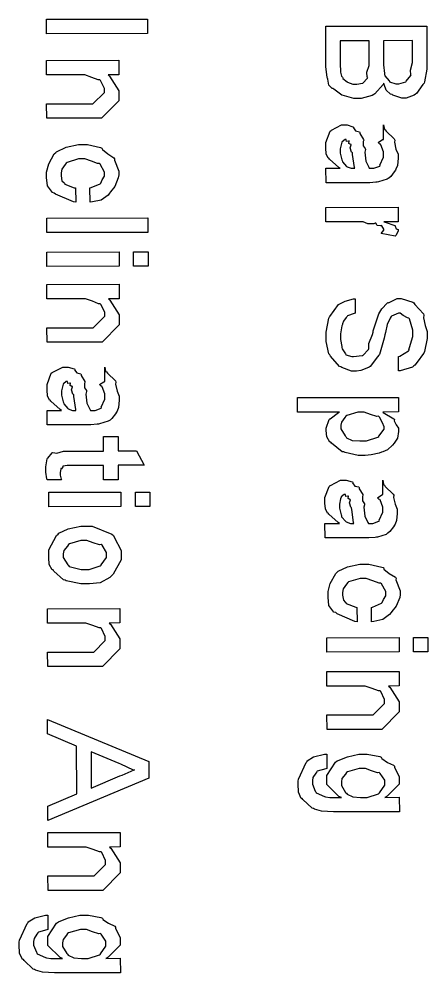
# Model space of a CAD drawing. Extents: x 0.1 to 11.6, y 0.3 to 16.2.
# Drawn here: x 7.505 to 7.898, y 3.324 to 4.241 of the extents above; entities that cross this region are included whole.
import ezdxf

# ---------------------------------------------------------------- set-up
doc = ezdxf.new("R2010")
doc.units = 0
doc.layers.get('0').update_dxf_attribs({"linetype": 'CONTINUOUS'})

msp = doc.modelspace()

# ---------------------------------------------------------------- linework, layer by layer
at = {"color": 0}
for points in [[(7.53151, 4.24094), (7.62875, 4.24115), (7.62875, 4.22726), (7.53153, 4.22706), (7.53151, 4.24094)], [(7.79986, 4.23426), (7.89708, 4.23449), (7.89708, 4.1976), (7.89708, 4.19308), (7.89492, 4.18072), (7.89447, 4.17958), (7.89307, 4.17839), (7.88715, 4.1696), (7.88624, 4.16894), (7.88504, 4.16797), (7.87711, 4.16504), (7.87451, 4.16504), (7.8731, 4.16504), (7.86453, 4.16813), (7.86367, 4.16872), (7.86214, 4.169), (7.85807, 4.17275), (7.85612, 4.17839), (7.85562, 4.17958), (7.85514, 4.17833), (7.84717, 4.16938), (7.84608, 4.16872), (7.84457, 4.16775), (7.83382, 4.16482), (7.83024, 4.16482), (7.82687, 4.16482), (7.81782, 4.16721), (7.81679, 4.16764), (7.81549, 4.16786), (7.80757, 4.17372), (7.80703, 4.17437), (7.8061, 4.17432), (7.803, 4.17768), (7.80192, 4.18338), (7.8016, 4.18435), (7.80117, 4.1849), (7.79986, 4.19558), (7.79986, 4.19911), (7.79986, 4.23426)], [(7.81375, 4.22038), (7.81375, 4.19911), (7.81375, 4.19715), (7.81407, 4.19168), (7.81418, 4.19129), (7.81418, 4.19006), (7.81494, 4.18619), (7.81608, 4.18522), (7.81635, 4.18479), (7.8164, 4.18386), (7.82042, 4.18078), (7.82092, 4.18044), (7.82092, 4.18044), (7.82611, 4.17871), (7.82785, 4.17871), (7.82981, 4.17871), (7.83513, 4.17947), (7.83567, 4.17958), (7.83567, 4.17958), (7.84001, 4.18425), (7.84022, 4.185), (7.83968, 4.18517), (7.83957, 4.19006), (7.84153, 4.19656), (7.84153, 4.19868), (7.84153, 4.22038), (7.81375, 4.22038)], [(7.85542, 4.22038), (7.85542, 4.19997), (7.85542, 4.19706), (7.85628, 4.18886), (7.8565, 4.18826), (7.85667, 4.18668), (7.86074, 4.18169), (7.86128, 4.18132), (7.86133, 4.18072), (7.86729, 4.17893), (7.86931, 4.17893), (7.87007, 4.17893), (7.87674, 4.18093), (7.87733, 4.18132), (7.87722, 4.18147), (7.88167, 4.18696), (7.88189, 4.18761), (7.88178, 4.18761), (7.88124, 4.19217), (7.88319, 4.19949), (7.88319, 4.20193), (7.88319, 4.2206), (7.85542, 4.22038)], [(7.53162, 4.20128), (7.60107, 4.2015), (7.60107, 4.18761), (7.59088, 4.18739), (7.59224, 4.18631), (7.60107, 4.17215), (7.60107, 4.16743), (7.60107, 4.16265), (7.58458, 4.14572), (7.57351, 4.14572), (7.53185, 4.14572), (7.53162, 4.15961), (7.57026, 4.15961), (7.57611, 4.15961), (7.58718, 4.17068), (7.58718, 4.17176), (7.58718, 4.17453), (7.58356, 4.18207), (7.58285, 4.18283), (7.58132, 4.18283), (7.57531, 4.18511), (7.56858, 4.18739), (7.56635, 4.18739), (7.53162, 4.18739), (7.53162, 4.20128)], [(7.81392, 4.09765), (7.81261, 4.09842), (7.8036, 4.10656), (7.80306, 4.10742), (7.80231, 4.10747), (7.8004, 4.11165), (7.80003, 4.11697), (7.80003, 4.11871), (7.80003, 4.12256), (7.80414, 4.13325), (7.80501, 4.13411), (7.80544, 4.13428), (7.81506, 4.13932), (7.81825, 4.13932), (7.82036, 4.13932), (7.82607, 4.13769), (7.82671, 4.13737), (7.8265, 4.13667), (7.82856, 4.13363), (7.83242, 4.13271), (7.83279, 4.13217), (7.83274, 4.13108), (7.83626, 4.12549), (7.83649, 4.12478), (7.83599, 4.12358), (7.83604, 4.11936), (7.83783, 4.11664), (7.838, 4.11567), (7.8374, 4.11333), (7.83837, 4.1046), (7.84131, 4.09864), (7.84169, 4.09765), (7.84229, 4.09765), (7.84358, 4.09765), (7.84407, 4.09765), (7.84614, 4.09765), (7.85189, 4.09983), (7.85232, 4.10026), (7.85194, 4.10069), (7.85558, 4.10835), (7.85558, 4.11089), (7.85558, 4.11339), (7.85303, 4.12033), (7.85254, 4.12088), (7.85206, 4.12082), (7.85037, 4.1224), (7.85454, 4.12522), (7.85558, 4.12543), (7.85558, 4.13932), (7.85553, 4.13932), (7.85628, 4.13504), (7.8571, 4.13456), (7.85796, 4.13325), (7.86567, 4.12587), (7.86621, 4.12478), (7.86589, 4.12272), (7.86729, 4.1161), (7.86947, 4.11122), (7.86947, 4.1096), (7.86947, 4.10732), (7.86882, 4.10047), (7.86729, 4.09679), (7.86686, 4.09592), (7.86572, 4.0944), (7.86236, 4.08974), (7.86057, 4.08828), (7.85992, 4.08789), (7.85883, 4.08713), (7.85053, 4.08458), (7.8495, 4.08442), (7.84819, 4.08425), (7.84218, 4.08376), (7.84017, 4.08376), (7.8291, 4.08376), (7.82471, 4.08376), (7.81478, 4.08376), (7.81153, 4.08376), (7.80871, 4.08376), (7.80236, 4.08376), (7.80024, 4.08376), (7.80003, 4.09765), (7.8035, 4.09765), (7.81131, 4.09765), (7.81392, 4.09765)], [(7.55951, 4.07889), (7.55974, 4.065), (7.55751, 4.06532), (7.54036, 4.07269), (7.53911, 4.07389), (7.53728, 4.07438), (7.53267, 4.08078), (7.53174, 4.08882), (7.53174, 4.09147), (7.53174, 4.09407), (7.5339, 4.10189), (7.53911, 4.11143), (7.54064, 4.11274), (7.54135, 4.11356), (7.55035, 4.11789), (7.56222, 4.12056), (7.56625, 4.12056), (7.5709, 4.12056), (7.58356, 4.11768), (7.5849, 4.11708), (7.58529, 4.11567), (7.5906, 4.11149), (7.5964, 4.10786), (7.59706, 4.10667), (7.5969, 4.10547), (7.60118, 4.09483), (7.60118, 4.09125), (7.60058, 4.08849), (7.59717, 4.08008), (7.59315, 4.07503), (7.59228, 4.07389), (7.59093, 4.072), (7.58425, 4.06711), (7.57579, 4.06532), (7.57363, 4.065), (7.5734, 4.07889), (7.57454, 4.0791), (7.58322, 4.0829), (7.58382, 4.08344), (7.58371, 4.0835), (7.58507, 4.08649), (7.58729, 4.09006), (7.58729, 4.09125), (7.58729, 4.09403), (7.58311, 4.10161), (7.58231, 4.10232), (7.58072, 4.10226), (7.57471, 4.10444), (7.56853, 4.10667), (7.56646, 4.10667), (7.5625, 4.10667), (7.55143, 4.1034), (7.55063, 4.10275), (7.54943, 4.10135), (7.54622, 4.09679), (7.54562, 4.09332), (7.54562, 4.09212), (7.54562, 4.09056), (7.54644, 4.08572), (7.54833, 4.08404), (7.54887, 4.08344), (7.54915, 4.08246), (7.55832, 4.07904), (7.55951, 4.07889)], [(7.82781, 4.09765), (7.82758, 4.09853), (7.82574, 4.111), (7.82563, 4.11263), (7.82471, 4.11333), (7.82351, 4.11735), (7.82443, 4.12028), (7.82433, 4.12067), (7.82394, 4.12056), (7.82221, 4.12153), (7.8226, 4.12392), (7.82238, 4.12414), (7.82194, 4.12381), (7.81993, 4.12358), (7.81961, 4.12543), (7.81956, 4.12543), (7.81853, 4.12543), (7.81569, 4.12326), (7.81543, 4.12283), (7.81506, 4.12142), (7.81392, 4.11632), (7.81392, 4.11458), (7.81392, 4.11225), (7.81554, 4.10596), (7.81586, 4.10525), (7.81603, 4.10394), (7.81999, 4.0995), (7.82042, 4.09918), (7.82042, 4.09918), (7.82449, 4.09765), (7.82585, 4.09765), (7.82781, 4.09765)], [(7.80013, 4.06), (7.86957, 4.06022), (7.86957, 4.04633), (7.85568, 4.04611), (7.8571, 4.04579), (7.86632, 4.04275), (7.86675, 4.04243), (7.86649, 4.04189), (7.86746, 4.03939), (7.86957, 4.0389), (7.86957, 4.03874), (7.86957, 4.03717), (7.86719, 4.03299), (7.86675, 4.03244), (7.85308, 4.03504), (7.85308, 4.03504), (7.85568, 4.03814), (7.85568, 4.03917), (7.85568, 4.03917), (7.85385, 4.04243), (7.85351, 4.04264), (7.85265, 4.04226), (7.84939, 4.04275), (7.84799, 4.04492), (7.84744, 4.04503), (7.84608, 4.04422), (7.8405, 4.04426), (7.83594, 4.04611), (7.83442, 4.04611), (7.80013, 4.04611), (7.80013, 4.06)], [(7.5319, 4.04969), (7.62913, 4.04992), (7.62913, 4.03603), (7.5319, 4.03581), (7.5319, 4.04969)], [(7.53196, 4.01714), (7.6014, 4.01736), (7.6014, 4.00347), (7.53196, 4.00325), (7.53196, 4.01714)], [(7.61529, 4.01736), (7.62918, 4.01736), (7.62918, 4.00347), (7.61529, 4.00347), (7.61529, 4.01736)], [(7.53201, 3.98594), (7.60146, 3.98617), (7.60146, 3.97228), (7.59125, 3.97206), (7.59261, 3.97097), (7.60146, 3.95682), (7.60146, 3.9521), (7.60146, 3.94732), (7.58496, 3.93039), (7.57389, 3.93039), (7.53222, 3.93039), (7.53201, 3.94428), (7.57064, 3.94428), (7.5765, 3.94428), (7.58757, 3.95535), (7.58757, 3.95643), (7.58757, 3.95921), (7.58393, 3.96674), (7.58322, 3.9675), (7.58171, 3.9675), (7.57568, 3.96978), (7.56896, 3.97206), (7.56674, 3.97206), (7.53201, 3.97206), (7.53201, 3.98594)], [(7.82807, 3.97217), (7.82807, 3.95828), (7.82731, 3.95817), (7.82096, 3.95568), (7.82047, 3.95524), (7.81961, 3.95415), (7.81711, 3.95068), (7.81614, 3.94824), (7.81592, 3.94743), (7.81549, 3.94635), (7.81418, 3.93837), (7.81418, 3.93571), (7.81418, 3.93317), (7.81526, 3.92626), (7.81549, 3.92551), (7.8156, 3.92404), (7.81896, 3.91917), (7.81939, 3.91878), (7.81933, 3.9184), (7.82487, 3.91661), (7.82676, 3.91661), (7.82676, 3.91661), (7.83479, 3.91754), (7.83544, 3.91769), (7.83544, 3.91781), (7.84099, 3.9235), (7.84131, 3.92443), (7.84131, 3.92443), (7.84131, 3.92914), (7.84494, 3.93804), (7.84543, 3.94006), (7.8456, 3.94129), (7.85058, 3.95692), (7.85107, 3.95785), (7.85107, 3.95785), (7.85379, 3.96251), (7.85889, 3.9681), (7.85975, 3.96869), (7.86029, 3.96847), (7.86865, 3.97239), (7.87147, 3.97239), (7.8725, 3.97239), (7.88368, 3.96897), (7.88471, 3.96826), (7.88564, 3.96674), (7.89372, 3.95763), (7.89426, 3.95632), (7.89388, 3.95404), (7.89535, 3.94656), (7.89751, 3.94071), (7.89751, 3.93875), (7.89751, 3.93408), (7.89481, 3.92144), (7.89426, 3.92008), (7.89279, 3.91846), (7.88883, 3.9126), (7.88558, 3.90847), (7.8845, 3.90771), (7.88336, 3.90657), (7.87131, 3.903), (7.86996, 3.90294), (7.86996, 3.91683), (7.8711, 3.91699), (7.87961, 3.92204), (7.88015, 3.9229), (7.87983, 3.92329), (7.8814, 3.9286), (7.88362, 3.93593), (7.88362, 3.93832), (7.88362, 3.94217), (7.88038, 3.9529), (7.87972, 3.95372), (7.87836, 3.95378), (7.87429, 3.95617), (7.87153, 3.9585), (7.87061, 3.9585), (7.86974, 3.9585), (7.86328, 3.95562), (7.86279, 3.95503), (7.86171, 3.95356), (7.85883, 3.9476), (7.85721, 3.93983), (7.85672, 3.93744), (7.85612, 3.93451), (7.85151, 3.91878), (7.85107, 3.91792), (7.84967, 3.9165), (7.8425, 3.90707), (7.84153, 3.90642), (7.83957, 3.9056), (7.83365, 3.90321), (7.82958, 3.90272), (7.82829, 3.90272), (7.82482, 3.90272), (7.81549, 3.90619), (7.8144, 3.90685), (7.81326, 3.90717), (7.80464, 3.9171), (7.80399, 3.91835), (7.80306, 3.91943), (7.80029, 3.93115), (7.80029, 3.93506), (7.80029, 3.94), (7.803, 3.9535), (7.80354, 3.95481), (7.80382, 3.95529), (7.81222, 3.96664), (7.81332, 3.96739), (7.81332, 3.96739), (7.81858, 3.96978), (7.82667, 3.97217), (7.82807, 3.97217)], [(7.546, 3.86496), (7.54471, 3.86572), (7.53569, 3.87386), (7.53515, 3.87472), (7.5344, 3.87478), (7.5325, 3.87896), (7.53211, 3.88428), (7.53211, 3.88601), (7.53211, 3.88986), (7.53624, 3.90056), (7.53711, 3.90142), (7.53754, 3.90158), (7.54714, 3.90663), (7.55035, 3.90663), (7.55246, 3.90663), (7.55815, 3.905), (7.55881, 3.90468), (7.5586, 3.90397), (7.56065, 3.90093), (7.5645, 3.90001), (7.56489, 3.89947), (7.56483, 3.89839), (7.56836, 3.89279), (7.56858, 3.89208), (7.56808, 3.89089), (7.56814, 3.88667), (7.56993, 3.88396), (7.5701, 3.88297), (7.5695, 3.88064), (7.57047, 3.8719), (7.5734, 3.86594), (7.57378, 3.86496), (7.57437, 3.86496), (7.57568, 3.86496), (7.57617, 3.86496), (7.57824, 3.86496), (7.58399, 3.86714), (7.58442, 3.86757), (7.58404, 3.868), (7.58767, 3.87565), (7.58767, 3.87821), (7.58767, 3.88069), (7.58513, 3.88764), (7.58464, 3.88818), (7.58414, 3.88813), (7.58246, 3.88971), (7.58664, 3.89253), (7.58767, 3.89274), (7.58768, 3.90663), (7.58763, 3.90663), (7.58837, 3.90235), (7.58919, 3.90186), (7.59006, 3.90056), (7.59776, 3.89318), (7.59831, 3.89208), (7.59799, 3.89003), (7.59939, 3.88342), (7.60156, 3.87853), (7.60156, 3.8769), (7.60156, 3.87462), (7.60092, 3.86779), (7.59939, 3.8641), (7.59896, 3.86322), (7.59782, 3.86171), (7.59446, 3.85704), (7.59267, 3.85558), (7.59201, 3.85519), (7.59093, 3.85444), (7.58262, 3.85189), (7.5816, 3.85172), (7.58029, 3.85156), (7.57428, 3.85107), (7.57226, 3.85107), (7.56119, 3.85107), (7.55681, 3.85107), (7.54688, 3.85107), (7.54362, 3.85107), (7.54079, 3.85107), (7.53444, 3.85107), (7.53233, 3.85107), (7.53211, 3.86496), (7.53558, 3.86496), (7.5434, 3.86496), (7.546, 3.86496)], [(7.55989, 3.86496), (7.55968, 3.86583), (7.55783, 3.87831), (7.55772, 3.87994), (7.55681, 3.88064), (7.55561, 3.88465), (7.55653, 3.88758), (7.55643, 3.88797), (7.55604, 3.88786), (7.55431, 3.88883), (7.55469, 3.89122), (7.55447, 3.89144), (7.55404, 3.89111), (7.55203, 3.8909), (7.55171, 3.89274), (7.55165, 3.89274), (7.55063, 3.89274), (7.54779, 3.89057), (7.54753, 3.89014), (7.54714, 3.88872), (7.546, 3.88363), (7.546, 3.88189), (7.546, 3.87956), (7.54764, 3.87326), (7.54796, 3.87256), (7.54813, 3.87125), (7.55208, 3.86681), (7.55251, 3.86649), (7.55251, 3.86649), (7.55658, 3.86496), (7.55794, 3.86496), (7.55989, 3.86496)], [(7.77268, 3.87722), (7.8699, 3.87744), (7.8699, 3.86356), (7.85493, 3.86333), (7.85508, 3.86279), (7.86535, 3.85682), (7.866, 3.85618), (7.86578, 3.85499), (7.86762, 3.85101), (7.8699, 3.84776), (7.8699, 3.84663), (7.8699, 3.84457), (7.86876, 3.83826), (7.86626, 3.83436), (7.86556, 3.83339), (7.86415, 3.8316), (7.85921, 3.82688), (7.85471, 3.82519), (7.8534, 3.82471), (7.85113, 3.82394), (7.84353, 3.82206), (7.83772, 3.82167), (7.83583, 3.82167), (7.83122, 3.82167), (7.81874, 3.82439), (7.81739, 3.82492), (7.81575, 3.82519), (7.80556, 3.83344), (7.80479, 3.83447), (7.80388, 3.83447), (7.801, 3.83936), (7.80046, 3.84565), (7.80046, 3.84771), (7.80046, 3.84771), (7.80333, 3.85618), (7.80393, 3.85682), (7.80425, 3.85688), (7.81213, 3.8629), (7.81304, 3.86333), (7.77268, 3.86333), (7.77268, 3.87722)], [(7.83475, 3.86333), (7.83089, 3.86333), (7.82015, 3.86008), (7.81933, 3.85943), (7.81819, 3.85807), (7.81494, 3.85374), (7.81435, 3.85069), (7.81435, 3.84967), (7.81435, 3.84717), (7.81847, 3.84039), (7.81933, 3.83968), (7.81976, 3.83865), (7.82531, 3.8361), (7.83285, 3.83556), (7.83539, 3.83556), (7.83925, 3.83556), (7.84993, 3.83903), (7.85081, 3.83968), (7.85092, 3.84), (7.85601, 3.84694), (7.85601, 3.84924), (7.85601, 3.84924), (7.8546, 3.85286), (7.85146, 3.8585), (7.85058, 3.85921), (7.84896, 3.8591), (7.84283, 3.86111), (7.83675, 3.86333), (7.83475, 3.86333)], [(7.54606, 3.79807), (7.53217, 3.79807), (7.53185, 3.79899), (7.53088, 3.80567), (7.53088, 3.80783), (7.53088, 3.8106), (7.53228, 3.81825), (7.53261, 3.8189), (7.53276, 3.81896), (7.53706, 3.82406), (7.5376, 3.82433), (7.5376, 3.82433), (7.54139, 3.82394), (7.54796, 3.82585), (7.55018, 3.82585), (7.58643, 3.82585), (7.58643, 3.83974), (7.60032, 3.83996), (7.60032, 3.82607), (7.61811, 3.82607), (7.62549, 3.81218), (7.60032, 3.81218), (7.60032, 3.79829), (7.58643, 3.79807), (7.58643, 3.81196), (7.55279, 3.81196), (7.55143, 3.81196), (7.54758, 3.81142), (7.54736, 3.81131), (7.54715, 3.81065), (7.54596, 3.80865), (7.54542, 3.80892), (7.54542, 3.80892), (7.54525, 3.80826), (7.54476, 3.80518), (7.54476, 3.80414), (7.54476, 3.80263), (7.54585, 3.79872), (7.54606, 3.79807)], [(7.8131, 3.75624), (7.81179, 3.757), (7.80279, 3.76514), (7.80225, 3.766), (7.80149, 3.76606), (7.79958, 3.77024), (7.79921, 3.77556), (7.79921, 3.77729), (7.79921, 3.78114), (7.80333, 3.79183), (7.80419, 3.79269), (7.80464, 3.79286), (7.81424, 3.7979), (7.81743, 3.7979), (7.81956, 3.7979), (7.82525, 3.79628), (7.8259, 3.79596), (7.82568, 3.79525), (7.82775, 3.79221), (7.8316, 3.79129), (7.83197, 3.79075), (7.83192, 3.78965), (7.83544, 3.78407), (7.83567, 3.78336), (7.83518, 3.78217), (7.83524, 3.77794), (7.83703, 3.77522), (7.83718, 3.77425), (7.83658, 3.77192), (7.83757, 3.76318), (7.8405, 3.75721), (7.84088, 3.75624), (7.84147, 3.75624), (7.84278, 3.75624), (7.84326, 3.75624), (7.84532, 3.75624), (7.85107, 3.7584), (7.85151, 3.75885), (7.85113, 3.75928), (7.85476, 3.76693), (7.85476, 3.76947), (7.85476, 3.77197), (7.85221, 3.77892), (7.85172, 3.77946), (7.85124, 3.7794), (7.84956, 3.78097), (7.85374, 3.78381), (7.85476, 3.78401), (7.85476, 3.7979), (7.85471, 3.7979), (7.85547, 3.79362), (7.85628, 3.79313), (7.85715, 3.79183), (7.86485, 3.78444), (7.8654, 3.78336), (7.86507, 3.78131), (7.86649, 3.77468), (7.86865, 3.76981), (7.86865, 3.76818), (7.86865, 3.76589), (7.868, 3.75906), (7.86649, 3.75537), (7.86604, 3.7545), (7.8649, 3.75299), (7.86154, 3.74832), (7.85975, 3.74685), (7.8591, 3.74647), (7.85801, 3.74571), (7.84972, 3.74317), (7.84868, 3.743), (7.84739, 3.74283), (7.84136, 3.74235), (7.83936, 3.74235), (7.82829, 3.74235), (7.82389, 3.74235), (7.81396, 3.74235), (7.81071, 3.74235), (7.80789, 3.74235), (7.80154, 3.74235), (7.79943, 3.74235), (7.79921, 3.75624), (7.80268, 3.75624), (7.8105, 3.75624), (7.8131, 3.75624)], [(7.53375, 3.78618), (7.60319, 3.7864), (7.60319, 3.77251), (7.53375, 3.77229), (7.53375, 3.78618)], [(7.61708, 3.7864), (7.63097, 3.7864), (7.63097, 3.77251), (7.61708, 3.77251), (7.61708, 3.7864)], [(7.82699, 3.75624), (7.82676, 3.75711), (7.82492, 3.76958), (7.82482, 3.77121), (7.82389, 3.77192), (7.82269, 3.77593), (7.82363, 3.77886), (7.82351, 3.77924), (7.82314, 3.77914), (7.8214, 3.78011), (7.82178, 3.7825), (7.82156, 3.78271), (7.82112, 3.78239), (7.81912, 3.78217), (7.81879, 3.78401), (7.81874, 3.78401), (7.81771, 3.78401), (7.81489, 3.78185), (7.81461, 3.78142), (7.81424, 3.78), (7.8131, 3.7749), (7.8131, 3.77317), (7.8131, 3.77083), (7.81472, 3.76454), (7.81506, 3.76383), (7.81521, 3.76253), (7.81917, 3.75808), (7.81961, 3.75776), (7.81961, 3.75776), (7.82368, 3.75624), (7.82503, 3.75624), (7.82699, 3.75624)], [(7.56853, 3.75364), (7.57536, 3.75364), (7.59435, 3.74604), (7.59586, 3.74451), (7.59651, 3.74289), (7.60325, 3.73031), (7.60325, 3.72607), (7.60325, 3.72108), (7.59581, 3.70742), (7.59435, 3.70611), (7.59244, 3.7041), (7.58306, 3.69911), (7.57297, 3.69808), (7.56961, 3.69808), (7.56456, 3.69808), (7.55063, 3.70101), (7.54943, 3.70156), (7.54801, 3.70188), (7.53857, 3.71044), (7.53792, 3.71153), (7.53706, 3.71153), (7.53429, 3.71674), (7.53381, 3.72358), (7.53381, 3.72586), (7.53381, 3.7309), (7.54118, 3.74474), (7.54269, 3.74604), (7.5434, 3.74681), (7.55246, 3.75097), (7.5645, 3.75364), (7.56853, 3.75364)], [(7.56853, 3.73975), (7.56461, 3.73975), (7.55376, 3.73649), (7.5529, 3.73585), (7.55171, 3.73449), (7.54833, 3.73019), (7.54769, 3.72694), (7.54769, 3.72586), (7.54769, 3.72336), (7.55203, 3.71653), (7.5529, 3.71588), (7.55333, 3.7149), (7.56506, 3.71197), (7.56896, 3.71197), (7.57275, 3.71197), (7.58328, 3.71544), (7.58415, 3.7161), (7.58425, 3.71642), (7.58936, 3.72353), (7.58936, 3.72586), (7.58936, 3.72835), (7.58501, 3.73519), (7.58415, 3.73583), (7.58251, 3.73568), (7.5765, 3.73757), (7.57047, 3.73975), (7.56853, 3.73975)], [(7.82992, 3.67551), (7.83014, 3.66162), (7.8279, 3.66194), (7.81076, 3.66932), (7.80951, 3.67051), (7.80767, 3.67101), (7.80306, 3.6774), (7.80214, 3.68544), (7.80214, 3.6881), (7.80214, 3.69071), (7.80431, 3.69851), (7.80951, 3.70807), (7.81103, 3.70936), (7.81174, 3.71018), (7.82075, 3.71451), (7.83262, 3.71718), (7.83664, 3.71718), (7.84131, 3.71718), (7.85394, 3.71431), (7.85531, 3.71371), (7.85568, 3.71229), (7.861, 3.70811), (7.86681, 3.70449), (7.86746, 3.70329), (7.86729, 3.7021), (7.87158, 3.69146), (7.87158, 3.68788), (7.87099, 3.68511), (7.86757, 3.67671), (7.86356, 3.67165), (7.86268, 3.67051), (7.86133, 3.66862), (7.85465, 3.66374), (7.84619, 3.66194), (7.84403, 3.66162), (7.84381, 3.67551), (7.84494, 3.67572), (7.85363, 3.67953), (7.85422, 3.68007), (7.85411, 3.68012), (7.85547, 3.68311), (7.85769, 3.68668), (7.85769, 3.68788), (7.85769, 3.69065), (7.85351, 3.69824), (7.85271, 3.69894), (7.85113, 3.69889), (7.84511, 3.70107), (7.83892, 3.70329), (7.83686, 3.70329), (7.8329, 3.70329), (7.82183, 3.70003), (7.82101, 3.69939), (7.81982, 3.69797), (7.81663, 3.69342), (7.81603, 3.68994), (7.81603, 3.68875), (7.81603, 3.68718), (7.81685, 3.68235), (7.81874, 3.68067), (7.81928, 3.68007), (7.81956, 3.6791), (7.82872, 3.67567), (7.82992, 3.67551)], [(7.53256, 3.67426), (7.602, 3.67449), (7.602, 3.6606), (7.59179, 3.66037), (7.59315, 3.65929), (7.602, 3.64513), (7.602, 3.6404), (7.602, 3.63564), (7.5855, 3.61871), (7.57443, 3.61871), (7.53276, 3.61871), (7.53256, 3.6326), (7.57118, 3.6326), (7.57704, 3.6326), (7.58811, 3.64367), (7.58811, 3.64475), (7.58811, 3.64751), (7.58447, 3.65506), (7.58376, 3.65582), (7.58225, 3.65582), (7.57622, 3.6581), (7.5695, 3.66037), (7.56728, 3.66037), (7.53256, 3.66037), (7.53256, 3.67426)], [(7.80089, 3.64632), (7.87033, 3.64654), (7.87033, 3.63265), (7.80089, 3.63243), (7.80089, 3.64632)], [(7.88422, 3.64654), (7.89811, 3.64654), (7.89811, 3.63265), (7.88422, 3.63265), (7.88422, 3.64654)], [(7.80094, 3.61372), (7.87039, 3.61393), (7.87039, 3.60004), (7.86019, 3.59983), (7.86154, 3.59874), (7.87039, 3.58458), (7.87039, 3.57986), (7.87039, 3.57508), (7.85389, 3.55817), (7.84283, 3.55817), (7.80117, 3.55817), (7.80094, 3.57206), (7.83957, 3.57206), (7.84543, 3.57206), (7.8565, 3.58311), (7.8565, 3.58421), (7.8565, 3.58697), (7.85286, 3.59451), (7.85215, 3.59526), (7.85064, 3.59526), (7.84462, 3.59754), (7.83789, 3.59983), (7.83567, 3.59983), (7.80094, 3.59983), (7.80094, 3.61372)], [(7.53271, 3.56776), (7.62993, 3.5274), (7.62993, 3.51133), (7.53293, 3.47054), (7.53293, 3.48443), (7.56071, 3.49615), (7.56049, 3.54215), (7.53271, 3.55387), (7.53271, 3.56776)], [(7.57437, 3.53651), (7.5746, 3.50179), (7.60215, 3.51351), (7.60422, 3.51426), (7.61578, 3.51926), (7.61604, 3.51938), (7.61513, 3.51915), (7.60303, 3.52479), (7.60151, 3.52544), (7.57437, 3.53651)], [(7.80106, 3.5344), (7.80106, 3.52051), (7.79992, 3.5204), (7.79178, 3.5179), (7.79129, 3.51747), (7.79036, 3.51617), (7.78765, 3.51204), (7.78717, 3.50896), (7.78717, 3.50792), (7.78717, 3.50549), (7.78987, 3.49875), (7.79042, 3.49815), (7.79069, 3.49713), (7.79872, 3.4936), (7.79975, 3.49337), (7.79975, 3.49337), (7.80371, 3.49283), (7.81213, 3.49274), (7.81494, 3.49274), (7.81261, 3.49382), (7.80106, 3.50521), (7.80106, 3.509), (7.80106, 3.51372), (7.80935, 3.52681), (7.81103, 3.52789), (7.8119, 3.52838), (7.8209, 3.5319), (7.83171, 3.5344), (7.83535, 3.5344), (7.83985, 3.5344), (7.85194, 3.53207), (7.85335, 3.53157), (7.85385, 3.53017), (7.85926, 3.52653), (7.86518, 3.52387), (7.86594, 3.52289), (7.86589, 3.52175), (7.8705, 3.51269), (7.8705, 3.50965), (7.8705, 3.50543), (7.85889, 3.49388), (7.85661, 3.49274), (7.8705, 3.49294), (7.87071, 3.47906), (7.81103, 3.47885), (7.80724, 3.47885), (7.7959, 3.47965), (7.78911, 3.48156), (7.78803, 3.4821), (7.78683, 3.48238), (7.77804, 3.49078), (7.7774, 3.49186), (7.77642, 3.49192), (7.77376, 3.49783), (7.77328, 3.50592), (7.77328, 3.50857), (7.77382, 3.51036), (7.78108, 3.52626), (7.78196, 3.52746), (7.78207, 3.5281), (7.78825, 3.53196), (7.79872, 3.53446), (7.80106, 3.5344)], [(7.83621, 3.52051), (7.83214, 3.52051), (7.82081, 3.51725), (7.81993, 3.5166), (7.81879, 3.51525), (7.81554, 3.51096), (7.81494, 3.50771), (7.81494, 3.50663), (7.81494, 3.50418), (7.81907, 3.4975), (7.81993, 3.49685), (7.82036, 3.49582), (7.82585, 3.49328), (7.83328, 3.49274), (7.83578, 3.49274), (7.83968, 3.49274), (7.85053, 3.49621), (7.8514, 3.49685), (7.85151, 3.49724), (7.85661, 3.50444), (7.85661, 3.50683), (7.85661, 3.50928), (7.85226, 3.51594), (7.8514, 3.5166), (7.84978, 3.51644), (7.84386, 3.51833), (7.83811, 3.52051), (7.83621, 3.52051)], [(7.53288, 3.45893), (7.60232, 3.45915), (7.60232, 3.44526), (7.59212, 3.44504), (7.59347, 3.44396), (7.60232, 3.42979), (7.60232, 3.42507), (7.60232, 3.42031), (7.58583, 3.40338), (7.57476, 3.40338), (7.5331, 3.40338), (7.53288, 3.41726), (7.5715, 3.41726), (7.57736, 3.41726), (7.58843, 3.42833), (7.58843, 3.42942), (7.58843, 3.43218), (7.58479, 3.43972), (7.5841, 3.44049), (7.58257, 3.44049), (7.57656, 3.44276), (7.56982, 3.44504), (7.5676, 3.44504), (7.53288, 3.44504), (7.53288, 3.45893)], [(7.53304, 3.37961), (7.53304, 3.36572), (7.5319, 3.36561), (7.52376, 3.36313), (7.52328, 3.36268), (7.52235, 3.36139), (7.51964, 3.35726), (7.51915, 3.35417), (7.51915, 3.35314), (7.51915, 3.35069), (7.52186, 3.34397), (7.5224, 3.34338), (7.52268, 3.34233), (7.53071, 3.33882), (7.53174, 3.3386), (7.53174, 3.3386), (7.53569, 3.33806), (7.54411, 3.33794), (7.54693, 3.33794), (7.5446, 3.33903), (7.53304, 3.35042), (7.53304, 3.35422), (7.53304, 3.35894), (7.54135, 3.37201), (7.54303, 3.3731), (7.54389, 3.37358), (7.5529, 3.37711), (7.56369, 3.37961), (7.56733, 3.37961), (7.57183, 3.37961), (7.58393, 3.37728), (7.58535, 3.37679), (7.58583, 3.37537), (7.59125, 3.37175), (7.59717, 3.36908), (7.59793, 3.36811), (7.59788, 3.36697), (7.60249, 3.35792), (7.60249, 3.35487), (7.60249, 3.35064), (7.59088, 3.33908), (7.5886, 3.33794), (7.60249, 3.33817), (7.60271, 3.32428), (7.54303, 3.32406), (7.53922, 3.32406), (7.52789, 3.32488), (7.52111, 3.32676), (7.52001, 3.32731), (7.51883, 3.32758), (7.51004, 3.33599), (7.50939, 3.33708), (7.5084, 3.33712), (7.50575, 3.34304), (7.50526, 3.35113), (7.50526, 3.35379), (7.50581, 3.35558), (7.51307, 3.37147), (7.51394, 3.37267), (7.51406, 3.37332), (7.52024, 3.37717), (7.53071, 3.37967), (7.53304, 3.37961)], [(7.56819, 3.36572), (7.56413, 3.36572), (7.55279, 3.36247), (7.55192, 3.36182), (7.55078, 3.36046), (7.54753, 3.35618), (7.54693, 3.35292), (7.54693, 3.35183), (7.54693, 3.34939), (7.55106, 3.34272), (7.55192, 3.34207), (7.55236, 3.34104), (7.55783, 3.33849), (7.56526, 3.33794), (7.56776, 3.33794), (7.57167, 3.33794), (7.58251, 3.34142), (7.58339, 3.34207), (7.5835, 3.34244), (7.5886, 3.34967), (7.5886, 3.35206), (7.5886, 3.35449), (7.58425, 3.36117), (7.58339, 3.36182), (7.58176, 3.36165), (7.57585, 3.36356), (7.5701, 3.36572), (7.56819, 3.36572)]]:
    msp.add_lwpolyline(points, close=True, dxfattribs=at)

doc.saveas('drawing.dxf')
